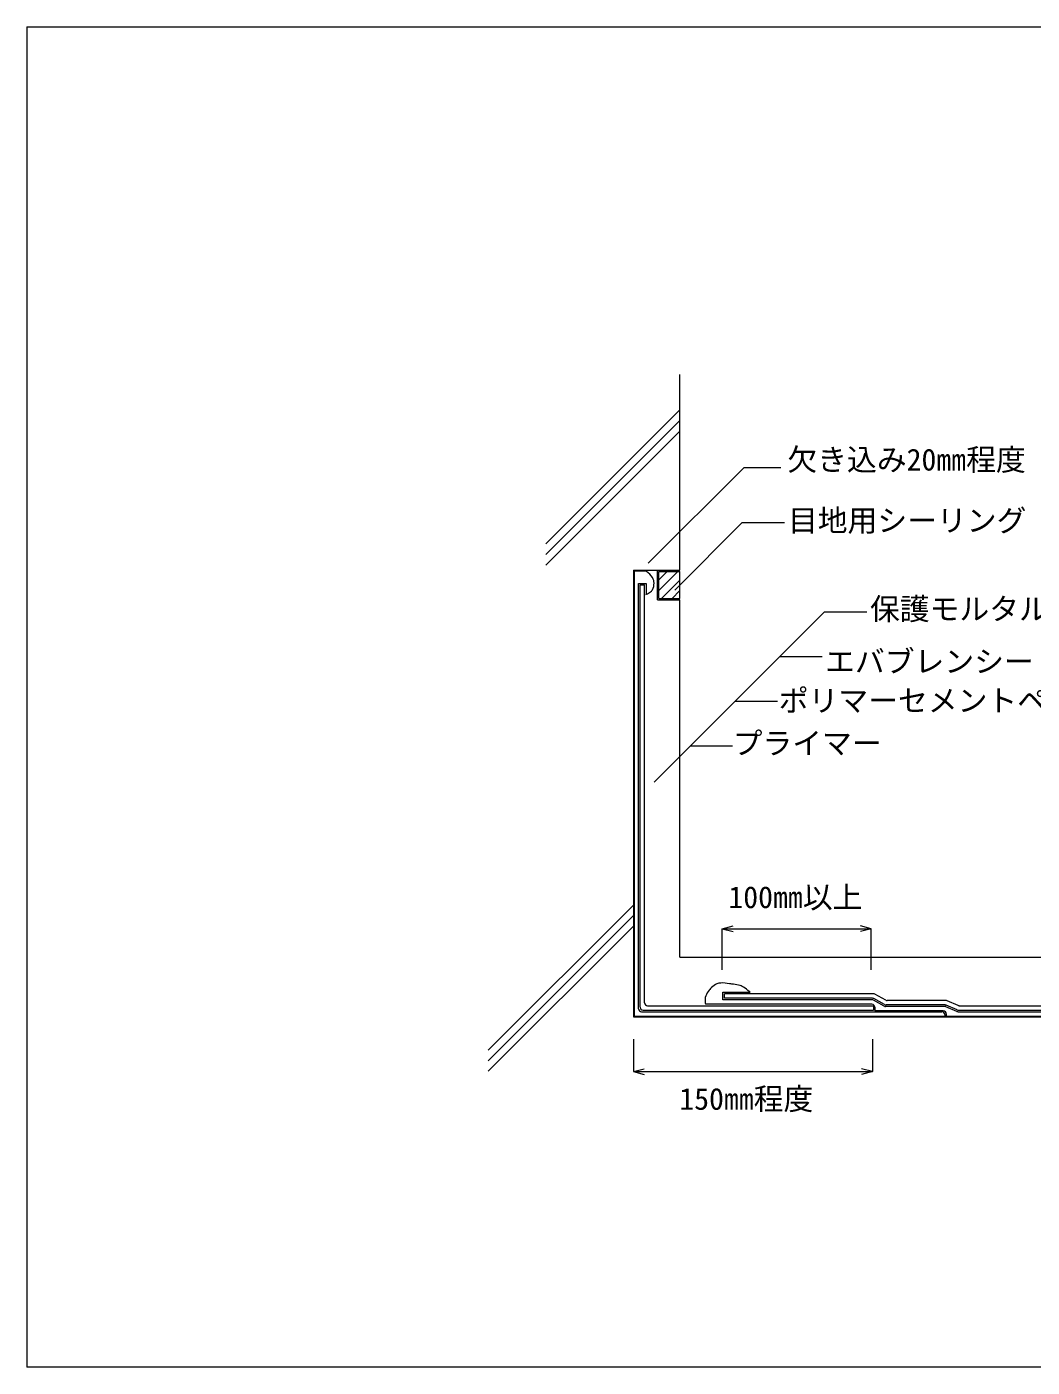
# Model space of a CAD drawing. Units: millimetres on the paper, with parts at other scales. Extents: x -135 to 135, y -94 to 92.
# Drawn here: x -135 to -0.1, y -88 to 92 of the extents above; entities that cross this region are included whole.
import ezdxf
from ezdxf.enums import TextEntityAlignment as Align

# ---------------------------------------------------------------- set-up
doc = ezdxf.new("R2010")
doc.units = ezdxf.units.MM
for name, color, linetype, lineweight in [('1-2_ハッチング', 4, 'Continuous', 9), ('1-3_断熱材', 33, 'Continuous', 18), ('1-4_リベットルーフ', 3, 'Continuous', 9), ('1-A_元図・躯体', 7, 'Continuous', 9), ('1-B_その他', 8, 'Continuous', 18), ('E-E', 7, 'Continuous', 9), ('F-F', 7, 'Continuous', 9)]:
    doc.layers.add(name, color=color, linetype=linetype, lineweight=lineweight)
doc.styles.add('ＭＳ ゴシック', font='')
doc.styles.get('ＭＳ ゴシック').set_extended_font_data('MS Gothic')

msp = doc.modelspace()

# ---------------------------------------------------------------- linework, layer by layer
at = {"layer": '1-2_ハッチング'}
for p, q in [((-50.16, 18.841), (-47.36, 18.841)), ((-50.16, 15.241), (-50.16, 18.841)), ((-50.16, 16.308), (-47.627, 18.841)), ((-50.16, 17.722), (-49.041, 18.841)), ((-49.812, 15.241), (-47.36, 17.694)), ((-48.398, 15.241), (-47.36, 16.28))]:
    msp.add_line(p, q, dxfattribs=at)
msp.add_lwpolyline([(-50.16, 15.241), (-47.36, 15.241), (-47.36, 16.776), (-47.36, 18.841)], dxfattribs=at)
at = {"layer": '1-3_断熱材'}
for p, q in [((-53.482, 18.941), (-53.482, -40.859)), ((-53.482, 18.941), (-51.903, 18.941)), ((-52.882, 17.241), (-51.882, 17.241)), ((-52.882, -39.859), (-52.882, 17.241)), ((-51.882, 17.241), (-51.882, 15.759)), ((-21.576, -39.259), (-43.899, -39.259)), ((-21.556, -38.659), (-41.576, -38.659)), ((-19.918, -39.508), (-21.362, -38.709)), ((-11.793, -39.559), (-19.724, -39.559)), ((-10.159, -40.226), (-11.635, -39.591)), ((-53.482, -40.859), (-11.791, -40.859)), ((-52.482, -40.259), (-12.191, -40.259)), ((-21.176, -39.659), (-21.176, -40.159)), ((-11.991, -40.159), (-21.176, -40.159)), ((-11.791, -40.659), (-11.791, -40.859)), ((-11.591, -40.559), (-11.591, -40.859)), ((-11.591, -40.859), (58.345, -40.859)), ((-10.001, -40.259), (58.345, -40.259))]:
    msp.add_line(p, q, dxfattribs=at)
for points in [[(-51.909, 15.745), (-51.825, 15.788), (-51.683, 15.863), (-51.544, 15.942), (-51.412, 16.027), (-51.288, 16.121), (-51.176, 16.227), (-51.117, 16.294), (-51.041, 16.4), (-50.936, 16.601), (-50.861, 16.822), (-50.819, 17.054), (-50.809, 17.289), (-50.831, 17.52), (-50.858, 17.648), (-50.909, 17.802), (-51.031, 18.047), (-51.192, 18.273), (-51.382, 18.483), (-51.595, 18.681), (-51.82, 18.873), (-51.954, 18.983)], [(-41.576, -38.659), (-41.576, -37.659), (-37.925, -37.659), (-38.032, -37.564), (-38.218, -37.404), (-38.407, -37.25), (-38.599, -37.106), (-38.797, -36.976), (-39.002, -36.864), (-39.125, -36.808), (-39.247, -36.762), (-39.463, -36.697), (-39.687, -36.647), (-39.916, -36.609), (-40.15, -36.577), (-40.387, -36.546), (-40.525, -36.528), (-40.695, -36.504), (-40.988, -36.46), (-41.279, -36.424), (-41.566, -36.403), (-41.847, -36.407), (-42.118, -36.444), (-42.271, -36.485), (-42.383, -36.526), (-42.569, -36.616), (-42.749, -36.728), (-42.92, -36.859), (-43.084, -37.005), (-43.24, -37.164), (-43.327, -37.261), (-43.415, -37.365), (-43.557, -37.551), (-43.684, -37.745), (-43.792, -37.945), (-43.876, -38.151), (-43.933, -38.363), (-43.952, -38.489), (-43.958, -38.56), (-43.96, -38.683)], [(-43.96, -38.683), (-43.955, -38.808), (-43.944, -38.934), (-43.929, -39.06), (-43.91, -39.186), (-43.899, -39.26)]]:
    msp.add_lwpolyline(points, dxfattribs=at)
for centre, start, end in [((-21.576, -39.659), 0, 90), ((-21.556, -39.059), 61.02791, 90), ((-19.724, -39.159), 241.02791, 270), ((-11.793, -39.959), 66.72316, 90), ((-52.482, -39.859), 180, 270), ((-12.191, -40.659), 0, 90), ((-11.991, -40.559), 0, 90), ((-10.001, -39.859), 246.72316, 270)]:
    msp.add_arc(centre, 0.4, start, end, dxfattribs=at)
at = {"layer": '1-4_リベットルーフ'}
for p, q in [((-52.682, 17.041), (-52.082, 17.041)), ((-52.682, -39.659), (-52.682, 17.041)), ((-52.082, -39.059), (-52.082, 17.041)), ((-51.682, -39.459), (-21.376, -39.459)), ((-41.376, -38.459), (-41.376, -37.859)), ((-21.349, -37.859), (-41.376, -37.859)), ((-21.504, -38.459), (-41.376, -38.459)), ((-21.376, -39.459), (-21.376, -40.059)), ((-19.866, -39.308), (-21.311, -38.509)), ((-19.711, -38.708), (-21.156, -37.909)), ((-11.752, -39.359), (-19.672, -39.359)), ((-11.628, -38.759), (-19.517, -38.759)), ((-10.118, -40.026), (-11.594, -39.391)), ((-9.994, -39.426), (-11.47, -38.791)), ((-9.836, -39.459), (58.345, -39.459)), ((-52.282, -40.059), (-21.376, -40.059)), ((-9.96, -40.059), (58.345, -40.059))]:
    msp.add_line(p, q, dxfattribs=at)
for centre, start, end in [((-51.682, -39.059), 180, 270), ((-21.504, -38.859), 61.02791, 90), ((-21.349, -38.259), 61.02791, 90), ((-19.672, -38.959), 241.02791, 270), ((-19.517, -38.359), 241.02791, 270), ((-11.752, -39.759), 66.72316, 90), ((-11.628, -39.159), 66.72316, 90), ((-9.836, -39.059), 246.72316, 270), ((-52.282, -39.659), 180, 270), ((-9.96, -39.659), 246.72316, 270)]:
    msp.add_arc(centre, 0.4, start, end, dxfattribs=at)
at = {"layer": '1-A_元図・躯体'}
for p, q in [((-47.36, 40.543), (-65.35, 22.553)), ((-47.36, 39.129), (-65.35, 21.139)), ((-47.36, 37.715), (-65.35, 19.725)), ((-53.582, -25.942), (-73.068, -45.429)), ((-53.582, -27.357), (-73.068, -46.843)), ((-53.582, -28.771), (-73.068, -48.257))]:
    msp.add_line(p, q, dxfattribs=at)
for points in [[(-53.582, 19.041), (-47.36, 19.041), (-47.36, 45.313)], [(-53.582, 19.041), (-53.582, -40.959), (58.345, -40.959)]]:
    msp.add_lwpolyline(points, dxfattribs=at)
at = {"layer": '1-B_その他'}
for p, q in [((-50.36, 15.041), (-50.36, 19.041)), ((-50.36, 15.041), (-47.36, 15.041)), ((-47.36, -32.959), (-47.36, 15.041)), ((-47.36, -32.959), (58.345, -32.959))]:
    msp.add_line(p, q, dxfattribs=at)
at = {"layer": 'E-E'}
for p, q in [((-51.586, 19.957), (-38.767, 32.776)), ((-33.787, 32.776), (-38.767, 32.776)), ((-48.036, 16.363), (-38.975, 25.425)), ((-38.975, 25.425), (-33.318, 25.425)), ((-50.784, -9.415), (-27.92, 13.449)), ((-27.92, 13.449), (-22.263, 13.449)), ((-33.92, 7.449), (-28.263, 7.449)), ((-39.92, 1.449), (-34.263, 1.449)), ((-45.92, -4.551), (-40.263, -4.551)), ((-21.665, -29.125), (-23.114, -28.737)), ((-41.657, -29.125), (-21.665, -29.125)), ((-41.657, -29.125), (-40.208, -29.513)), ((-21.665, -29.125), (-23.114, -29.513)), ((-21.665, -34.652), (-21.665, -29.125)), ((-53.582, -43.959), (-53.582, -48.308)), ((-21.507, -43.959), (-21.507, -48.308)), ((-53.582, -48.308), (-52.133, -47.92)), ((-53.582, -48.308), (-21.507, -48.308)), ((-53.582, -48.308), (-52.133, -48.696)), ((-21.507, -48.308), (-22.956, -47.92)), ((-21.507, -48.308), (-22.956, -48.696))]:
    msp.add_line(p, q, dxfattribs=at)
msp.add_lwpolyline([(-41.657, -34.652), (-41.657, -29.125), (-40.208, -28.737)], dxfattribs=at)
at = {"layer": 'F-F'}
msp.add_line((-135, 92), (-135, -88), dxfattribs=at)
msp.add_lwpolyline([(-135, 92), (135, 92), (135, -88), (-135, -88)], dxfattribs=at)

# ---------------------------------------------------------------- texts
at = {"layer": 'E-E', "style": 'ＭＳ ゴシック'}
for s, p in [('欠き込み20㎜程度', (-32.91, 31.531)), ('目地用シーリング（別途工事）', (-32.842, 23.358)), ('保護モルタル10㎜程度＋タイル仕上げ等', (-21.826, 11.479)), ('エバブレンシート', (-27.848, 4.434)), ('ポリマーセメントペースト', (-34.073, -0.823)), ('プライマー', (-40.263, -6.551)), ('100㎜以上', (-40.833, -27.23)), ('150㎜程度', (-47.421, -54.316))]:
    msp.add_text(s, height=2.933, dxfattribs=at).set_placement(p, align=Align.BOTTOM_LEFT)

doc.saveas('drawing.dxf')
